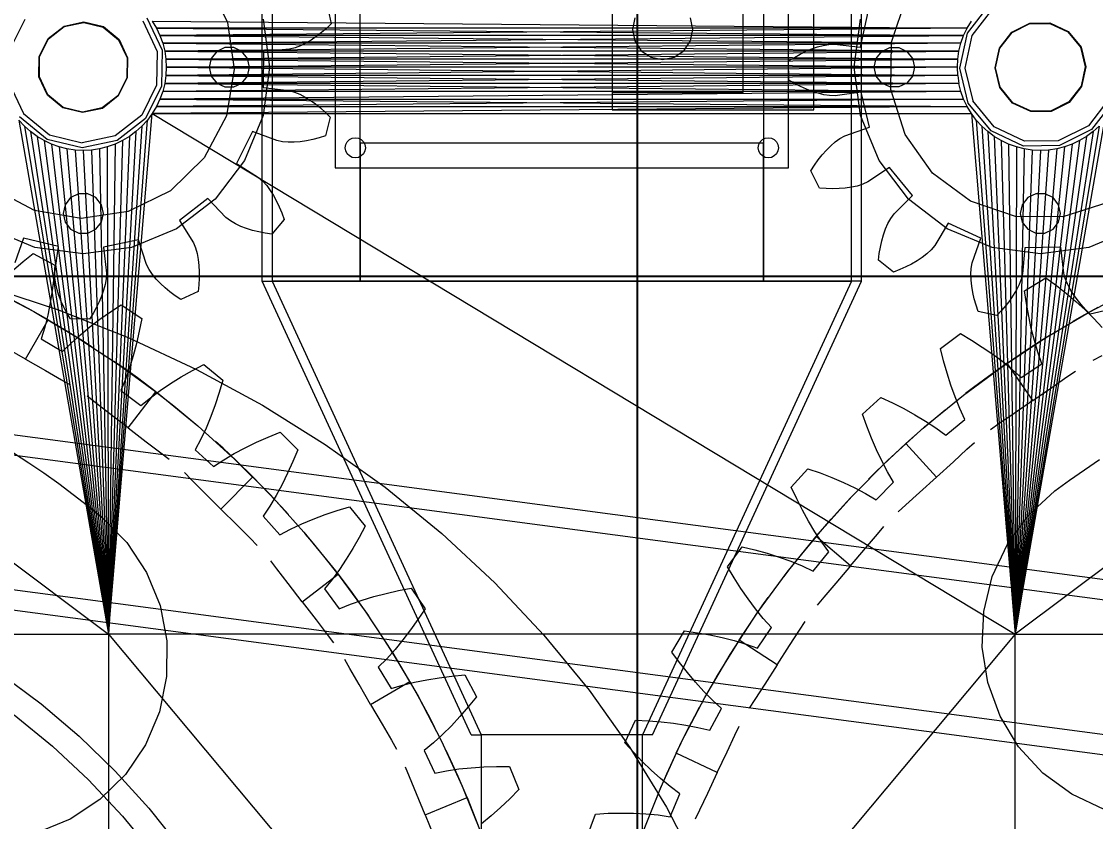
# Model space of a CAD drawing. Header units: millimetres. Extents: x -1970 to 59977, y -65068 to 6837.
# Drawn here: x 25513.7 to 25940, y 1865.6 to 2183.1 of the extents above; entities that cross this region are included whole.
import ezdxf

# ---------------------------------------------------------------- set-up
doc = ezdxf.new("R2010")
doc.units = ezdxf.units.MM
doc.layers.add('COTAS_P', color=1, linetype='Continuous', lineweight=0)
doc.layers.add('lateral_briquetadora', color=7, linetype='Continuous', lineweight=0)
doc.dimstyles.new('R19_100', dxfattribs={"dimtxt": 250, "dimasz": 150, "dimexe": 150, "dimexo": 80, "dimgap": 100, "dimtad": 1, "dimtih": 1, "dimtoh": 1, "dimdsep": 46, "dimcen": 0.09, "dimadec": 0, "dimazin": 0, "dimtfac": 1, "dimtdec": 4, "dimtofl": 0, "dimtmove": 0, "dimatfit": 3, "dimfxl": 1, "dimtolj": 1, "dimtzin": 0, "dimarcsym": 0})

# ---------------------------------------------------------------- blocks, each defined once
blk = doc.blocks.new('*D5')
at = {"layer": 'COTAS_P', "color": 0, "lineweight": -2, "transparency": 16777216}
for p, q in [((25438.19, 3195.06), (25908.19, 3195.06)), ((25758.19, 150), (25758.19, 3045.06)), ((25438.19, 0), (25908.19, 0))]:
    blk.add_line(p, q, dxfattribs=at)
at = {"layer": 'COTAS_P', "color": 0, "transparency": 16777216}
for points in [[(25733.19, 3045.06), (25783.19, 3045.06), (25758.19, 3195.06)], [(25733.19, 150), (25783.19, 150), (25758.19, 0)]]:
    blk.add_solid(points, dxfattribs=at)
at = {"layer": 'Defpoints', "color": 0, "transparency": 16777216}
for p in [(25358.19, 3195.06), (25758.19, 3195.06), (25358.19, 0)]:
    blk.add_point(p, dxfattribs=at)
blk = doc.blocks.new('*D6')
at = {"layer": 'COTAS_P', "color": 0, "lineweight": -2, "transparency": 16777216}
for p, q in [((25128.19, 1262), (25128.19, 2232)), ((27628.19, 1262), (27628.19, 2232)), ((25278.19, 2082), (27478.19, 2082))]:
    blk.add_line(p, q, dxfattribs=at)
at = {"layer": 'COTAS_P', "color": 0, "transparency": 16777216}
for points in [[(25278.19, 2107), (25278.19, 2057), (25128.19, 2082)], [(27478.19, 2107), (27478.19, 2057), (27628.19, 2082)]]:
    blk.add_solid(points, dxfattribs=at)
at = {"layer": 'Defpoints', "color": 0, "transparency": 16777216}
for p in [(27628.19, 2082), (25128.19, 1182), (27628.19, 1182)]:
    blk.add_point(p, dxfattribs=at)

msp = doc.modelspace()

# ---------------------------------------------------------------- linework, layer by layer
at = {"layer": 'lateral_briquetadora'}
for p, q in [((25609.187, 2080), (25609.187, 2235)), ((25613.187, 2235), (25613.187, 2080)), ((25648.187, 2080), (25648.187, 2235)), ((25808.187, 2235), (25808.187, 2080)), ((25843.187, 2080), (25843.187, 2235)), ((25847.187, 2080), (25847.187, 2235)), ((25638.187, 2220), (25638.187, 2125)), ((25818.187, 2125), (25818.187, 2220)), ((25748.187, 2212), (25748.187, 2148)), ((25828.187, 2148), (25828.187, 2212)), ((25748.187, 2205), (25748.187, 2155)), ((25800.187, 2155), (25800.187, 2205)), ((25587.175, 2199.593), (25595.483, 2182.759)), ((25859.018, 2174.906), (25864.991, 2192.703)), ((25635.086, 2189.659), (25636.685, 2182.213)), ((25889.18, 2178.464), (25897.916, 2189.711)), ((25899.183, 2188.164), (25890.993, 2177.619)), ((25514.973, 2183.954), (25509.027, 2172)), ((25530.585, 2181.266), (25538.417, 2182.949)), ((25538.417, 2182.949), (25546.204, 2181.066)), ((25561.879, 2183.353), (25567.518, 2171.251)), ((25563.459, 2184.58), (25569.473, 2171.671)), ((25565.625, 2183.284), (25889.083, 2180.506)), ((25565.625, 2183.284), (25567.29, 2180.506)), ((25609.665, 2184.103), (25612.187, 2164.95)), ((25757.1, 2184.592), (25756.187, 2180)), ((25780.187, 2180), (25779.273, 2184.592)), ((25844.187, 2164.95), (25846.708, 2184.103)), ((25846.762, 2172.984), (25849.763, 2186.956)), ((25889.083, 2180.506), (25890.748, 2183.284)), ((25228.187, 2180), (25548.187, 1940)), ((25524.259, 2176.352), (25530.585, 2181.266)), ((25524.413, 2176.226), (25530.67, 2181.085)), ((25530.67, 2181.085), (25538.415, 2182.749)), ((25538.415, 2182.749), (25546.115, 2180.887)), ((25546.115, 2180.887), (25552.244, 2175.869)), ((25546.204, 2181.066), (25552.402, 2175.992)), ((25567.29, 2180.506), (25887.699, 2177.579)), ((25889.083, 2180.506), (25567.29, 2180.506)), ((25567.29, 2180.506), (25568.675, 2177.579)), ((25889.083, 2180.506), (25568.675, 2177.579)), ((25595.483, 2182.759), (25598.182, 2164.181)), ((25632.749, 2178.689), (25630.721, 2177.141)), ((25634.739, 2180.382), (25632.749, 2178.689)), ((25636.685, 2182.213), (25634.739, 2180.382)), ((25756.187, 2180), (25757.1, 2175.408)), ((25779.273, 2175.408), (25780.187, 2180)), ((25887.699, 2177.579), (25889.083, 2180.506)), ((25901.87, 2172.552), (25906.784, 2178.878)), ((25902.052, 2172.467), (25906.911, 2178.724)), ((25906.784, 2178.878), (25913.957, 2182.446)), ((25906.911, 2178.724), (25914.004, 2182.252)), ((26228.187, 2180), (25908.187, 1940)), ((25913.957, 2182.446), (25921.967, 2182.549)), ((25914.004, 2182.252), (25921.925, 2182.353)), ((25921.925, 2182.353), (25929.105, 2179.008)), ((25921.967, 2182.549), (25929.228, 2179.166)), ((25929.105, 2179.008), (25934.124, 2172.878)), ((25929.228, 2179.166), (25934.303, 2172.967)), ((25520.691, 2169.18), (25524.259, 2176.352)), ((25520.885, 2169.133), (25524.413, 2176.226)), ((25552.244, 2175.869), (25555.59, 2168.688)), ((25552.402, 2175.992), (25555.785, 2168.73)), ((25568.675, 2177.579), (25886.608, 2174.53)), ((25887.699, 2177.579), (25568.675, 2177.579)), ((25568.675, 2177.579), (25569.766, 2174.53)), ((25569.766, 2174.53), (25887.699, 2177.579)), ((25569.766, 2174.53), (25570.552, 2171.388)), ((25886.608, 2174.53), (25569.766, 2174.53)), ((25569.766, 2174.53), (25885.821, 2171.388)), ((25886.608, 2174.53), (25570.552, 2171.388)), ((25626.56, 2174.512), (25624.435, 2173.459)), ((25628.656, 2175.745), (25626.56, 2174.512)), ((25630.721, 2177.141), (25628.656, 2175.745)), ((25757.1, 2175.408), (25759.701, 2171.515)), ((25776.672, 2171.515), (25779.273, 2175.408)), ((25858.838, 2156.135), (25859.018, 2174.906)), ((25885.821, 2171.388), (25886.608, 2174.53)), ((25886.189, 2164.54), (25889.18, 2178.464)), ((25886.608, 2174.53), (25887.699, 2177.579)), ((25890.993, 2177.619), (25888.189, 2164.566)), ((25567.518, 2171.251), (25567.346, 2157.9)), ((25569.473, 2171.671), (25569.29, 2157.43)), ((25570.552, 2171.388), (25885.345, 2168.185)), ((25885.821, 2171.388), (25570.552, 2171.388)), ((25570.552, 2171.388), (25571.028, 2168.185)), ((25571.028, 2168.185), (25885.821, 2171.388)), ((25591.199, 2171.205), (25588.979, 2168.421)), ((25594.406, 2172.75), (25591.199, 2171.205)), ((25597.967, 2172.75), (25594.406, 2172.75)), ((25601.174, 2171.205), (25597.967, 2172.75)), ((25603.394, 2168.421), (25601.174, 2171.205)), ((25609.791, 2171.179), (25609.608, 2156.889)), ((25620.1, 2172.076), (25609.791, 2171.179)), ((25622.283, 2172.616), (25620.1, 2172.076)), ((25624.435, 2173.459), (25622.283, 2172.616)), ((25759.701, 2171.515), (25763.594, 2168.913)), ((25772.779, 2168.913), (25776.672, 2171.515)), ((25820.488, 2168.888), (25822.773, 2170.155)), ((25822.773, 2170.155), (25825.067, 2171.272)), ((25825.067, 2171.272), (25827.367, 2172.233)), ((25827.367, 2172.233), (25829.665, 2173.027)), ((25829.665, 2173.027), (25831.956, 2173.64)), ((25831.956, 2173.64), (25834.232, 2174.041)), ((25834.232, 2174.041), (25836.479, 2174.14)), ((25836.479, 2174.14), (25846.762, 2172.984)), ((25852.979, 2168.421), (25855.199, 2171.205)), ((25855.199, 2171.205), (25858.406, 2172.75)), ((25858.406, 2172.75), (25861.967, 2172.75)), ((25861.967, 2172.75), (25865.174, 2171.205)), ((25865.174, 2171.205), (25867.394, 2168.421)), ((25885.345, 2168.185), (25885.821, 2171.388)), ((25900.188, 2164.72), (25901.87, 2172.552)), ((25900.388, 2164.722), (25902.052, 2172.467)), ((25934.124, 2172.878), (25935.985, 2165.178)), ((25934.303, 2172.967), (25936.185, 2165.181)), ((25520.588, 2161.17), (25520.691, 2169.18)), ((25520.784, 2161.212), (25520.885, 2169.133)), ((25555.59, 2168.688), (25555.488, 2160.767)), ((25555.785, 2168.73), (25555.683, 2160.72)), ((25571.028, 2168.185), (25885.187, 2164.95)), ((25885.345, 2168.185), (25571.028, 2168.185)), ((25571.028, 2168.185), (25571.187, 2164.95)), ((25571.187, 2164.95), (25885.345, 2168.185)), ((25588.979, 2168.421), (25588.187, 2164.95)), ((25604.187, 2164.95), (25603.394, 2168.421)), ((25763.594, 2168.913), (25768.187, 2168)), ((25768.187, 2168), (25772.779, 2168.913)), ((25818.219, 2167.477), (25820.488, 2168.888)), ((25818.316, 2159.862), (25818.219, 2167.477)), ((25852.187, 2164.95), (25852.979, 2168.421)), ((25867.394, 2168.421), (25868.187, 2164.95)), ((25885.187, 2164.95), (25885.345, 2168.185)), ((25571.028, 2161.716), (25570.552, 2158.512)), ((25885.345, 2161.716), (25570.552, 2158.512)), ((25571.187, 2164.95), (25571.028, 2161.716)), ((25885.187, 2164.95), (25571.028, 2161.716)), ((25885.345, 2161.716), (25571.028, 2161.716)), ((25571.028, 2161.716), (25885.821, 2158.512)), ((25571.187, 2164.95), (25885.345, 2161.716)), ((25885.187, 2164.95), (25571.187, 2164.95)), ((25588.187, 2164.95), (25588.979, 2161.479)), ((25598.182, 2164.181), (25595.008, 2145.68)), ((25603.394, 2161.479), (25604.187, 2164.95)), ((25612.187, 2164.95), (25609.665, 2145.798)), ((25846.708, 2145.798), (25844.187, 2164.95)), ((25852.979, 2161.479), (25852.187, 2164.95)), ((25868.187, 2164.95), (25867.394, 2161.479)), ((25885.345, 2161.716), (25885.187, 2164.95)), ((25885.345, 2161.716), (25885.821, 2158.512)), ((25889.536, 2150.698), (25886.189, 2164.54)), ((25888.189, 2164.566), (25891.327, 2151.589)), ((25902.071, 2156.933), (25900.188, 2164.72)), ((25902.25, 2157.022), (25900.388, 2164.722)), ((25935.985, 2165.178), (25934.321, 2157.433)), ((25936.185, 2165.181), (25934.503, 2157.349)), ((25508.856, 2158.65), (25514.494, 2146.548)), ((25523.971, 2153.909), (25520.588, 2161.17)), ((25524.129, 2154.031), (25520.784, 2161.212)), ((25555.488, 2160.767), (25551.96, 2153.675)), ((25555.683, 2160.72), (25552.115, 2153.548)), ((25567.346, 2157.9), (25561.4, 2145.947)), ((25569.29, 2157.43), (25562.947, 2144.68)), ((25570.552, 2158.512), (25569.766, 2155.371)), ((25885.821, 2158.512), (25569.766, 2155.371)), ((25570.552, 2158.512), (25886.608, 2155.371)), ((25885.821, 2158.512), (25570.552, 2158.512)), ((25588.979, 2161.479), (25591.199, 2158.696)), ((25591.199, 2158.696), (25594.406, 2157.151)), ((25597.967, 2157.151), (25601.174, 2158.696)), ((25601.174, 2158.696), (25603.394, 2161.479)), ((25820.621, 2158.51), (25818.316, 2159.862)), ((25822.937, 2157.303), (25820.621, 2158.51)), ((25855.199, 2158.696), (25852.979, 2161.479)), ((25858.406, 2157.151), (25855.199, 2158.696)), ((25865.174, 2158.696), (25861.967, 2157.151)), ((25867.394, 2161.479), (25865.174, 2158.696)), ((25886.608, 2155.371), (25885.821, 2158.512)), ((25934.321, 2157.433), (25929.462, 2151.177)), ((25934.503, 2157.349), (25929.589, 2151.022)), ((25530.17, 2148.834), (25523.971, 2153.909)), ((25530.259, 2149.013), (25524.129, 2154.031)), ((25551.96, 2153.675), (25545.704, 2148.815)), ((25552.115, 2153.548), (25545.788, 2148.634)), ((25569.766, 2155.371), (25568.675, 2152.322)), ((25886.608, 2155.371), (25568.675, 2152.322)), ((25886.608, 2155.371), (25569.766, 2155.371)), ((25594.406, 2157.151), (25597.967, 2157.151)), ((25609.608, 2156.889), (25619.891, 2155.728)), ((25619.891, 2155.728), (25622.059, 2155.132)), ((25622.059, 2155.132), (25624.189, 2154.234)), ((25624.189, 2154.234), (25626.286, 2153.127)), ((25626.286, 2153.127), (25628.35, 2151.841)), ((25748.187, 2155), (25800.187, 2155)), ((25825.26, 2156.245), (25822.937, 2157.303)), ((25827.583, 2155.343), (25825.26, 2156.245)), ((25829.901, 2154.608), (25827.583, 2155.343)), ((25832.207, 2154.054), (25829.901, 2154.608)), ((25834.493, 2153.711), (25832.207, 2154.054)), ((25836.741, 2153.669), (25834.493, 2153.711)), ((25846.991, 2155.089), (25836.741, 2153.669)), ((25850.35, 2141.198), (25846.991, 2155.089)), ((25861.967, 2157.151), (25858.406, 2157.151)), ((25864.466, 2138.227), (25858.838, 2156.135)), ((25887.699, 2152.322), (25886.608, 2155.371)), ((25907.145, 2150.735), (25902.071, 2156.933)), ((25907.268, 2150.893), (25902.25, 2157.022)), ((25537.956, 2146.952), (25530.17, 2148.834)), ((25537.959, 2147.152), (25530.259, 2149.013)), ((25545.704, 2148.815), (25537.959, 2147.152)), ((25567.29, 2149.394), (25565.625, 2146.616)), ((25889.083, 2149.394), (25565.625, 2146.616)), ((25568.675, 2152.322), (25567.29, 2149.394)), ((25887.699, 2152.322), (25567.29, 2149.394)), ((25567.29, 2149.394), (25889.083, 2149.394)), ((25568.675, 2152.322), (25887.699, 2152.322)), ((25568.675, 2152.322), (25889.083, 2149.394)), ((25628.35, 2151.841), (25630.378, 2150.392)), ((25630.378, 2150.392), (25632.366, 2148.793)), ((25889.083, 2149.394), (25887.699, 2152.322)), ((25890.748, 2146.616), (25889.083, 2149.394)), ((25898.557, 2139.678), (25889.536, 2150.698)), ((25899.784, 2141.258), (25891.327, 2151.589)), ((25914.406, 2147.352), (25907.145, 2150.735)), ((25914.448, 2147.547), (25907.268, 2150.893)), ((25929.462, 2151.177), (25922.369, 2147.649)), ((25929.589, 2151.022), (25922.416, 2147.454)), ((25945.38, 2152.281), (25937.19, 2141.737)), ((25947.193, 2151.437), (25938.457, 2140.189)), ((25523.934, 2136.3), (25512.914, 2145.321)), ((25514.494, 2146.548), (25524.825, 2138.09)), ((25545.788, 2148.634), (25537.956, 2146.952)), ((25548.187, 1940), (25565.625, 2146.616)), ((25561.4, 2145.947), (25550.856, 2137.757)), ((25562.947, 2144.68), (25551.7, 2135.944)), ((25565.625, 2146.616), (25563.696, 2144.015)), ((25565.625, 2146.616), (25890.748, 2146.616)), ((25565.625, 2146.616), (25908.187, 1940)), ((25595.008, 2145.68), (25586.272, 2129.064)), ((25609.665, 2145.798), (25602.272, 2127.95)), ((25632.366, 2148.793), (25634.312, 2147.05)), ((25634.312, 2147.05), (25636.211, 2145.169)), ((25636.211, 2145.169), (25634.421, 2137.767)), ((25748.187, 2148), (25828.187, 2148)), ((25854.101, 2127.95), (25846.708, 2145.798)), ((25892.677, 2144.015), (25890.748, 2146.616)), ((25890.748, 2146.616), (25908.187, 1940)), ((25922.416, 2147.454), (25914.406, 2147.352)), ((25922.369, 2147.649), (25914.448, 2147.547)), ((25512.677, 2144.015), (25514.852, 2141.616)), ((25512.677, 2144.015), (25548.187, 1940)), ((25517.252, 2139.441), (25514.852, 2141.616)), ((25514.852, 2141.616), (25548.187, 1940)), ((25548.187, 1940), (25563.696, 2144.015)), ((25561.521, 2141.616), (25548.187, 1940)), ((25561.521, 2141.616), (25559.122, 2139.441)), ((25563.696, 2144.015), (25561.521, 2141.616)), ((25840.583, 2137.779), (25850.35, 2141.198)), ((25892.677, 2144.015), (25894.852, 2141.616)), ((25892.677, 2144.015), (25908.187, 1940)), ((25897.252, 2139.441), (25894.852, 2141.616)), ((25894.852, 2141.616), (25908.187, 1940)), ((25911.886, 2135.619), (25899.784, 2141.258)), ((25908.187, 1940), (25943.696, 2144.015)), ((25941.521, 2141.616), (25908.187, 1940)), ((25937.19, 2141.737), (25925.236, 2135.79)), ((25941.521, 2141.616), (25939.122, 2139.441)), ((25519.853, 2137.512), (25517.252, 2139.441)), ((25517.252, 2139.441), (25548.187, 1940)), ((25522.63, 2135.847), (25519.853, 2137.512)), ((25519.853, 2137.512), (25548.187, 1940)), ((25537.777, 2132.953), (25523.934, 2136.3)), ((25524.825, 2138.09), (25537.802, 2134.953)), ((25550.856, 2137.757), (25537.802, 2134.953)), ((25559.122, 2139.441), (25548.187, 1940)), ((25556.52, 2137.512), (25548.187, 1940)), ((25556.52, 2137.512), (25553.743, 2135.847)), ((25559.122, 2139.441), (25556.52, 2137.512)), ((25605.403, 2139.494), (25599.037, 2126.699)), ((25615.08, 2135.829), (25605.403, 2139.494)), ((25629.346, 2136.299), (25626.846, 2135.785)), ((25631.873, 2136.961), (25629.346, 2136.299)), ((25634.421, 2137.767), (25631.873, 2136.961)), ((25642.951, 2135.351), (25643.835, 2136.236)), ((25643.835, 2136.236), (25644.951, 2136.804)), ((25644.951, 2136.804), (25646.187, 2137)), ((25646.187, 2137), (25647.423, 2136.804)), ((25647.423, 2136.804), (25648.538, 2136.236)), ((25648.538, 2136.236), (25649.423, 2135.351)), ((25806.951, 2135.351), (25807.835, 2136.236)), ((25807.835, 2136.236), (25808.951, 2136.804)), ((25808.951, 2136.804), (25810.187, 2137)), ((25810.187, 2137), (25811.423, 2136.804)), ((25811.423, 2136.804), (25812.538, 2136.236)), ((25812.538, 2136.236), (25813.423, 2135.351)), ((25836.725, 2135.366), (25838.602, 2136.715)), ((25838.602, 2136.715), (25840.583, 2137.779)), ((25875.354, 2122.934), (25864.466, 2138.227)), ((25899.853, 2137.512), (25897.252, 2139.441)), ((25897.252, 2139.441), (25908.187, 1940)), ((25911.466, 2133.664), (25898.557, 2139.678)), ((25902.63, 2135.847), (25899.853, 2137.512)), ((25899.853, 2137.512), (25908.187, 1940)), ((25939.122, 2139.441), (25908.187, 1940)), ((25936.52, 2137.512), (25908.187, 1940)), ((25938.457, 2140.189), (25925.706, 2133.846)), ((25936.52, 2137.512), (25933.743, 2135.847)), ((25939.122, 2139.441), (25936.52, 2137.512)), ((25525.558, 2134.462), (25522.63, 2135.847)), ((25522.63, 2135.847), (25548.187, 1940)), ((25528.607, 2133.371), (25525.558, 2134.462)), ((25525.558, 2134.462), (25548.187, 1940)), ((25531.749, 2132.584), (25528.607, 2133.371)), ((25528.607, 2133.371), (25548.187, 1940)), ((25534.952, 2132.109), (25531.749, 2132.584)), ((25531.749, 2132.584), (25548.187, 1940)), ((25538.187, 2131.95), (25534.952, 2132.109)), ((25534.952, 2132.109), (25548.187, 1940)), ((25551.7, 2135.944), (25537.777, 2132.953)), ((25541.421, 2132.109), (25538.187, 2131.95)), ((25538.187, 2131.95), (25548.187, 1940)), ((25544.625, 2132.584), (25541.421, 2132.109)), ((25541.421, 2132.109), (25548.187, 1940)), ((25547.766, 2133.371), (25544.625, 2132.584)), ((25544.625, 2132.584), (25548.187, 1940)), ((25550.815, 2134.462), (25547.766, 2133.371)), ((25547.766, 2133.371), (25548.187, 1940)), ((25553.743, 2135.847), (25548.187, 1940)), ((25550.815, 2134.462), (25548.187, 1940)), ((25553.743, 2135.847), (25550.815, 2134.462)), ((25617.281, 2135.369), (25615.08, 2135.829)), ((25619.586, 2135.195), (25617.281, 2135.369)), ((25621.957, 2135.221), (25619.586, 2135.195)), ((25624.381, 2135.423), (25621.957, 2135.221)), ((25626.846, 2135.785), (25624.381, 2135.423)), ((25642.187, 2133), (25642.382, 2134.236)), ((25642.382, 2131.764), (25642.187, 2133)), ((25642.382, 2134.236), (25642.951, 2135.351)), ((25642.951, 2130.649), (25642.382, 2131.764)), ((25648.187, 2135), (25808.187, 2135)), ((25648.187, 2135), (25648.187, 2080)), ((25649.423, 2135.351), (25649.991, 2134.236)), ((25649.991, 2131.764), (25649.423, 2130.649)), ((25649.991, 2134.236), (25650.187, 2133)), ((25650.187, 2133), (25649.991, 2131.764)), ((25806.187, 2133), (25806.382, 2134.236)), ((25806.382, 2131.764), (25806.187, 2133)), ((25806.382, 2134.236), (25806.951, 2135.351)), ((25806.951, 2130.649), (25806.382, 2131.764)), ((25808.187, 2080), (25808.187, 2135)), ((25813.423, 2135.351), (25813.991, 2134.236)), ((25813.991, 2131.764), (25813.423, 2130.649)), ((25813.991, 2134.236), (25814.187, 2133)), ((25814.187, 2133), (25813.991, 2131.764)), ((25831.546, 2130.243), (25833.201, 2132.106)), ((25833.201, 2132.106), (25834.927, 2133.819)), ((25834.927, 2133.819), (25836.725, 2135.366)), ((25905.558, 2134.462), (25902.63, 2135.847)), ((25902.63, 2135.847), (25908.187, 1940)), ((25908.607, 2133.371), (25905.558, 2134.462)), ((25905.558, 2134.462), (25908.187, 1940)), ((25933.743, 2135.847), (25908.187, 1940)), ((25930.815, 2134.462), (25908.187, 1940)), ((25927.766, 2133.371), (25908.187, 1940)), ((25908.607, 2133.371), (25908.187, 1940)), ((25924.625, 2132.584), (25908.187, 1940)), ((25911.749, 2132.584), (25908.187, 1940)), ((25921.421, 2132.109), (25908.187, 1940)), ((25914.952, 2132.109), (25908.187, 1940)), ((25918.187, 2131.95), (25908.187, 1940)), ((25911.749, 2132.584), (25908.607, 2133.371)), ((25925.706, 2133.846), (25911.466, 2133.664)), ((25914.952, 2132.109), (25911.749, 2132.584)), ((25925.236, 2135.79), (25911.886, 2135.619)), ((25918.187, 2131.95), (25914.952, 2132.109)), ((25921.421, 2132.109), (25918.187, 2131.95)), ((25924.625, 2132.584), (25921.421, 2132.109)), ((25927.766, 2133.371), (25924.625, 2132.584)), ((25930.815, 2134.462), (25927.766, 2133.371)), ((25933.743, 2135.847), (25930.815, 2134.462)), ((25586.272, 2129.064), (25572.829, 2115.961)), ((25602.272, 2127.95), (25590.512, 2112.624)), ((25643.835, 2129.764), (25642.951, 2130.649)), ((25644.951, 2129.196), (25643.835, 2129.764)), ((25646.187, 2129), (25644.951, 2129.196)), ((25647.423, 2129.196), (25646.187, 2129)), ((25648.538, 2129.764), (25647.423, 2129.196)), ((25649.423, 2130.649), (25648.538, 2129.764)), ((25807.835, 2129.764), (25806.951, 2130.649)), ((25808.951, 2129.196), (25807.835, 2129.764)), ((25810.187, 2129), (25808.951, 2129.196)), ((25811.423, 2129.196), (25810.187, 2129)), ((25812.538, 2129.764), (25811.423, 2129.196)), ((25813.423, 2130.649), (25812.538, 2129.764)), ((25828.455, 2126.108), (25829.963, 2128.241)), ((25829.963, 2128.241), (25831.546, 2130.243)), ((25865.861, 2112.624), (25854.101, 2127.95)), ((25599.037, 2126.699), (25607.798, 2121.191)), ((25638.187, 2125), (25818.187, 2125)), ((25827.022, 2123.853), (25828.455, 2126.108)), ((25830.414, 2117.034), (25827.022, 2123.853)), ((25858.32, 2125.175), (25849.701, 2119.449)), ((25867.373, 2114.117), (25858.32, 2125.175)), ((25607.798, 2121.191), (25609.493, 2119.713)), ((25609.493, 2119.713), (25611.022, 2117.98)), ((25849.701, 2119.449), (25847.658, 2118.51)), ((25890.434, 2111.755), (25875.354, 2122.934)), ((25518.916, 2108.129), (25502.3, 2116.865)), ((25536.406, 2114.75), (25533.199, 2113.205)), ((25539.967, 2114.75), (25536.406, 2114.75)), ((25543.174, 2113.205), (25539.967, 2114.75)), ((25572.829, 2115.961), (25555.995, 2107.654)), ((25611.022, 2117.98), (25612.432, 2116.073)), ((25612.432, 2116.073), (25613.733, 2114.019)), ((25833.077, 2116.816), (25830.414, 2117.034)), ((25835.688, 2116.733), (25833.077, 2116.816)), ((25838.24, 2116.787), (25835.688, 2116.733)), ((25840.724, 2116.983), (25838.24, 2116.787)), ((25843.131, 2117.326), (25840.724, 2116.983)), ((25845.449, 2117.828), (25843.131, 2117.326)), ((25847.658, 2118.51), (25845.449, 2117.828)), ((25916.406, 2114.75), (25913.199, 2113.205)), ((25919.967, 2114.75), (25916.406, 2114.75)), ((25923.174, 2113.205), (25919.967, 2114.75)), ((25533.199, 2113.205), (25530.979, 2110.421)), ((25545.394, 2110.421), (25543.174, 2113.205)), ((25590.512, 2112.624), (25575.187, 2100.864)), ((25587.701, 2112.851), (25576.415, 2104.085)), ((25594.83, 2105.35), (25587.701, 2112.851)), ((25613.733, 2114.019), (25614.932, 2111.834)), ((25614.932, 2111.834), (25616.029, 2109.53)), ((25860.057, 2106.798), (25867.373, 2114.117)), ((25881.187, 2100.864), (25865.861, 2112.624)), ((25908.23, 2105.782), (25890.434, 2111.755)), ((25913.199, 2113.205), (25910.979, 2110.421)), ((25925.394, 2110.421), (25923.174, 2113.205)), ((25944.91, 2111.23), (25927.002, 2105.601)), ((25537.418, 2104.955), (25518.916, 2108.129)), ((25530.979, 2110.421), (25530.187, 2106.95)), ((25530.187, 2106.95), (25530.979, 2103.479)), ((25555.995, 2107.654), (25537.418, 2104.955)), ((25546.187, 2106.95), (25545.394, 2110.421)), ((25545.394, 2103.479), (25546.187, 2106.95)), ((25616.029, 2109.53), (25617.026, 2107.115)), ((25617.026, 2107.115), (25617.92, 2104.597)), ((25858.734, 2104.98), (25860.057, 2106.798)), ((25910.979, 2110.421), (25910.187, 2106.95)), ((25910.187, 2106.95), (25910.979, 2103.479)), ((25926.187, 2106.95), (25925.394, 2110.421)), ((25925.394, 2103.479), (25926.187, 2106.95)), ((25530.979, 2103.479), (25533.199, 2100.696)), ((25543.174, 2100.696), (25545.394, 2103.479)), ((25576.415, 2104.085), (25581.918, 2095.321)), ((25596.613, 2103.981), (25594.83, 2105.35)), ((25598.614, 2102.824), (25596.613, 2103.981)), ((25600.763, 2101.819), (25598.614, 2102.824)), ((25617.92, 2104.597), (25613.096, 2098.704)), ((25856.679, 2100.777), (25857.629, 2102.951)), ((25857.629, 2102.951), (25858.734, 2104.98)), ((25881.507, 2103.139), (25876.226, 2094.24)), ((25894.461, 2097.104), (25881.507, 2103.139)), ((25927.002, 2105.601), (25908.23, 2105.782)), ((25910.979, 2103.479), (25913.199, 2100.696)), ((25923.174, 2100.696), (25925.394, 2103.479)), ((25519.034, 2093.472), (25501.187, 2100.864)), ((25533.199, 2100.696), (25536.406, 2099.151)), ((25536.406, 2099.151), (25539.967, 2099.151)), ((25539.967, 2099.151), (25543.174, 2100.696)), ((25575.187, 2100.864), (25557.339, 2093.472)), ((25603.033, 2100.949), (25600.763, 2101.819)), ((25605.412, 2100.205), (25603.033, 2100.949)), ((25607.887, 2099.584), (25605.412, 2100.205)), ((25610.451, 2099.084), (25607.887, 2099.584)), ((25613.096, 2098.704), (25610.451, 2099.084)), ((25855.185, 2096.088), (25855.868, 2098.485)), ((25855.868, 2098.485), (25856.679, 2100.777)), ((25899.034, 2093.472), (25881.187, 2100.864)), ((25913.199, 2100.696), (25916.406, 2099.151)), ((25916.406, 2099.151), (25919.967, 2099.151)), ((25919.967, 2099.151), (25923.174, 2100.696)), ((25955.187, 2100.864), (25937.339, 2093.472)), ((25514.435, 2097.113), (25511.015, 2087.347)), ((25528.325, 2093.755), (25514.435, 2097.113)), ((25538.187, 2090.95), (25519.034, 2093.472)), ((25526.906, 2083.505), (25528.325, 2093.755)), ((25557.339, 2093.472), (25538.187, 2090.95)), ((25560.193, 2096.527), (25546.22, 2093.526)), ((25546.22, 2093.526), (25547.377, 2083.242)), ((25563.361, 2086.676), (25560.193, 2096.527)), ((25581.918, 2095.321), (25582.804, 2093.254)), ((25854.194, 2091.022), (25854.628, 2093.598)), ((25854.628, 2093.598), (25855.185, 2096.088)), ((25876.226, 2094.24), (25874.792, 2092.508)), ((25891.045, 2087.336), (25894.461, 2097.104)), ((25918.187, 2090.95), (25899.034, 2093.472)), ((25926.248, 2093.529), (25911.958, 2093.346)), ((25937.339, 2093.472), (25918.187, 2090.95)), ((25927.409, 2083.246), (25926.248, 2093.529)), ((25514.307, 2087.864), (25518.275, 2091.091)), ((25518.275, 2091.091), (25526.972, 2086.442)), ((25582.804, 2093.254), (25583.43, 2091.03)), ((25583.43, 2091.03), (25583.872, 2088.7)), ((25853.882, 2088.368), (25854.194, 2091.022)), ((25871.228, 2089.477), (25869.207, 2088.124)), ((25873.098, 2090.935), (25871.228, 2089.477)), ((25874.792, 2092.508), (25873.098, 2090.935)), ((25911.958, 2093.346), (25911.061, 2083.037)), ((25510.489, 2084.549), (25514.307, 2087.864)), ((25526.972, 2086.442), (25526.494, 2081.35)), ((25564.374, 2084.668), (25563.361, 2086.676)), ((25583.872, 2088.7), (25584.153, 2086.284)), ((25584.153, 2086.284), (25584.285, 2083.795)), ((25859.896, 2083.696), (25853.882, 2088.368)), ((25864.779, 2085.713), (25862.391, 2084.655)), ((25867.054, 2086.869), (25864.779, 2085.713)), ((25869.207, 2088.124), (25867.054, 2086.869)), ((25890.527, 2082.815), (25890.642, 2085.124)), ((25890.642, 2085.124), (25891.045, 2087.336)), ((25526.494, 2081.35), (25525.859, 2076.334)), ((25526.947, 2081.256), (25526.906, 2083.505)), ((25527.29, 2078.971), (25526.947, 2081.256)), ((25547.278, 2080.996), (25546.876, 2078.72)), ((25547.377, 2083.242), (25547.278, 2080.996)), ((25565.674, 2082.758), (25564.374, 2084.668)), ((25567.174, 2080.92), (25565.674, 2082.758)), ((25568.842, 2079.151), (25567.174, 2080.92)), ((25584.274, 2081.243), (25584.124, 2078.636)), ((25584.285, 2083.795), (25584.274, 2081.243)), ((25862.391, 2084.655), (25859.896, 2083.696)), ((25890.614, 2080.445), (25890.527, 2082.815)), ((25910.521, 2080.854), (25909.678, 2078.702)), ((25911.061, 2083.037), (25910.521, 2080.854)), ((25911.905, 2076.253), (25920.364, 2081.323)), ((25920.364, 2081.323), (25924.485, 2078.294)), ((25928.005, 2081.078), (25927.409, 2083.246)), ((25928.903, 2078.948), (25928.005, 2081.078)), ((25499.263, 2078.241), (25528.048, 2068.791)), ((25500.931, 2077.164), (25518.546, 2067.962)), ((25525.859, 2076.334), (25525.061, 2071.4)), ((25527.844, 2076.665), (25527.29, 2078.971)), ((25528.579, 2074.347), (25527.844, 2076.665)), ((25546.264, 2076.429), (25545.469, 2074.13)), ((25546.876, 2078.72), (25546.264, 2076.429)), ((25570.663, 2077.449), (25568.842, 2079.151)), ((25572.623, 2075.815), (25570.663, 2077.449)), ((25584.124, 2078.636), (25583.838, 2075.979)), ((25609.187, 2080), (25613.187, 2080)), ((25692.187, 1900), (25609.187, 2080)), ((25613.187, 2080), (25648.187, 2080)), ((25843.187, 2080), (25613.187, 2080)), ((25613.187, 2080), (25696.187, 1900)), ((25648.187, 2080), (25808.187, 2080)), ((25843.187, 2080), (25760.187, 1900)), ((25764.187, 1900), (25847.187, 2080)), ((25808.187, 2080), (25843.187, 2080)), ((25847.187, 2080), (25843.187, 2080)), ((25890.877, 2078.028), (25890.614, 2080.445)), ((25891.303, 2075.572), (25890.877, 2078.028)), ((25908.625, 2076.577), (25907.392, 2074.48)), ((25909.678, 2078.702), (25908.625, 2076.577)), ((25924.485, 2078.294), (25928.462, 2075.171)), ((25930.01, 2076.851), (25928.903, 2078.948)), ((25931.296, 2074.787), (25930.01, 2076.851)), ((25937.284, 2067.661), (25954.885, 2076.89)), ((25516.367, 2069.163), (25509.921, 2072.61)), ((25529.481, 2072.023), (25528.579, 2074.347)), ((25545.469, 2074.13), (25544.508, 2071.831)), ((25574.716, 2074.252), (25572.623, 2075.815)), ((25576.935, 2072.763), (25574.716, 2074.252)), ((25583.838, 2075.979), (25576.935, 2072.763)), ((25891.881, 2073.087), (25891.303, 2075.572)), ((25892.607, 2070.578), (25891.881, 2073.087)), ((25905.996, 2072.416), (25904.448, 2070.387)), ((25907.392, 2074.48), (25905.996, 2072.416)), ((25912.633, 2071.19), (25911.905, 2076.253)), ((25928.462, 2075.171), (25932.283, 2071.95)), ((25932.745, 2072.759), (25931.296, 2074.787)), ((25934.344, 2070.77), (25932.745, 2072.759)), ((25524.312, 2064.698), (25516.367, 2069.163)), ((25518.546, 2067.962), (25535.673, 2057.881)), ((25525.061, 2071.4), (25524.089, 2066.557)), ((25528.048, 2068.791), (25556.062, 2057.718)), ((25530.539, 2069.701), (25529.481, 2072.023)), ((25531.746, 2067.385), (25530.539, 2069.701)), ((25543.391, 2069.536), (25542.125, 2067.252)), ((25544.508, 2071.831), (25543.391, 2069.536)), ((25544.853, 2064.949), (25548.978, 2067.874)), ((25548.978, 2067.874), (25553.243, 2070.696)), ((25553.243, 2070.696), (25561.443, 2065.217)), ((25893.478, 2068.051), (25892.607, 2070.578)), ((25900.924, 2066.452), (25893.478, 2068.051)), ((25902.755, 2068.398), (25900.924, 2066.452)), ((25904.448, 2070.387), (25902.755, 2068.398)), ((25913.513, 2066.211), (25912.633, 2071.19)), ((25932.283, 2071.95), (25935.937, 2068.627)), ((25936.087, 2068.825), (25934.344, 2070.77)), ((25940.909, 2069.655), (25934.519, 2066.105)), ((25935.937, 2068.627), (25939.407, 2065.194)), ((25937.968, 2066.926), (25936.087, 2068.825)), ((25945.37, 2068.716), (25937.968, 2066.926)), ((25515.312, 2049.11), (25524.312, 2064.698)), ((25524.089, 2066.557), (25522.928, 2061.816)), ((25524.312, 2064.698), (25532.15, 2060.051)), ((25533.099, 2065.08), (25531.746, 2067.385)), ((25540.714, 2064.982), (25533.099, 2065.08)), ((25542.125, 2067.252), (25540.714, 2064.982)), ((25540.878, 2061.92), (25544.853, 2064.949)), ((25561.443, 2065.217), (25560.467, 2060.196)), ((25914.552, 2061.322), (25913.513, 2066.211)), ((25920.174, 2057.552), (25937.284, 2067.661)), ((25934.519, 2066.105), (25930.999, 2064.083)), ((25939.407, 2065.194), (25942.665, 2061.639)), ((25522.928, 2061.816), (25521.555, 2057.194)), ((25532.15, 2060.051), (25538.358, 2056.192)), ((25537.065, 2058.779), (25540.878, 2061.92)), ((25560.467, 2060.196), (25559.344, 2055.266)), ((25915.761, 2056.533), (25914.552, 2061.322)), ((25521.555, 2057.194), (25530.003, 2052.131)), ((25530.003, 2052.131), (25533.432, 2055.521)), ((25533.432, 2055.521), (25537.065, 2058.779)), ((25535.673, 2057.881), (25552.267, 2046.944)), ((25538.358, 2056.192), (25541.775, 2053.999)), ((25556.062, 2057.718), (25583.187, 2045.07)), ((25559.344, 2055.266), (25558.066, 2050.435)), ((25878.518, 2053.362), (25886.439, 2059.237)), ((25886.439, 2059.237), (25890.837, 2056.627)), ((25890.837, 2056.627), (25895.101, 2053.908)), ((25903.597, 2046.589), (25920.174, 2057.552)), ((25912.51, 2052.634), (25918.653, 2056.596)), ((25917.153, 2051.855), (25915.761, 2056.533)), ((25918.653, 2056.596), (25922.096, 2058.746)), ((25515.312, 2049.11), (25507.421, 2053.666)), ((25879.738, 2048.395), (25878.518, 2053.362)), ((25895.101, 2053.908), (25899.219, 2051.077)), ((25899.219, 2051.077), (25903.182, 2048.128)), ((25904.957, 2047.535), (25912.51, 2052.634)), ((25918.751, 2047.306), (25917.153, 2051.855)), ((25515.312, 2049.11), (25523.202, 2044.554)), ((25553.739, 2045.915), (25550.405, 2048.232)), ((25552.267, 2046.944), (25568.285, 2035.182)), ((25558.066, 2050.435), (25556.624, 2045.711)), ((25581.522, 2044.581), (25586.044, 2046.972)), ((25586.044, 2046.972), (25593.667, 2040.716)), ((25881.102, 2043.526), (25879.738, 2048.395)), ((25887.597, 2034.801), (25903.597, 2046.589)), ((25904.957, 2047.535), (25897.524, 2042.262)), ((25903.182, 2048.128), (25906.971, 2045.052)), ((25915.201, 2032.734), (25904.957, 2047.535)), ((25910.562, 2041.834), (25918.751, 2047.306)), ((25942.586, 2050.4), (25938.979, 2048.547)), ((25523.202, 2044.554), (25529.53, 2040.901)), ((25559.679, 2041.656), (25553.739, 2045.915)), ((25556.624, 2045.711), (25555.004, 2041.107)), ((25577.13, 2042.075), (25581.522, 2044.581)), ((25583.187, 2045.07), (25609.305, 2030.903)), ((25882.616, 2038.763), (25881.102, 2043.526)), ((25897.524, 2042.262), (25891.653, 2037.908)), ((25906.971, 2045.052), (25910.562, 2041.834)), ((25928.701, 2042.078), (25932.036, 2044.385)), ((25529.53, 2040.901), (25533.042, 2038.873)), ((25555.004, 2041.107), (25553.184, 2036.641)), ((25566.973, 2036.193), (25559.679, 2041.656)), ((25568.776, 2036.698), (25572.878, 2039.45)), ((25572.878, 2039.45), (25577.13, 2042.075)), ((25593.667, 2040.716), (25592.204, 2035.815)), ((25884.288, 2034.116), (25882.616, 2038.763)), ((25922.693, 2037.919), (25928.701, 2042.078)), ((27123.191, 1804.947), (25376.879, 2036.782)), ((25542.99, 2031.907), (25539.773, 2034.376)), ((25553.184, 2036.641), (25561.095, 2030.774)), ((25556.016, 2021.912), (25566.973, 2036.193)), ((25561.095, 2030.774), (25564.84, 2033.812)), ((25564.84, 2033.812), (25568.776, 2036.698)), ((25566.973, 2036.193), (25574.138, 2030.562)), ((25568.285, 2035.182), (25583.687, 2022.623)), ((25592.204, 2035.815), (25590.603, 2031.019)), ((25847.535, 2027.309), (25854.842, 2033.932)), ((25854.842, 2033.932), (25859.475, 2031.766)), ((25872.215, 2022.218), (25887.597, 2034.801)), ((25886.132, 2029.596), (25884.288, 2034.116)), ((25891.653, 2037.908), (25888.427, 2035.444)), ((25915.201, 2032.734), (25922.693, 2037.919)), ((25548.787, 2027.459), (25542.99, 2031.907)), ((25574.138, 2030.562), (25579.79, 2025.925)), ((25590.603, 2031.019), (25588.857, 2026.336)), ((25609.305, 2030.903), (25634.304, 2015.275)), ((25859.475, 2031.766), (25863.984, 2029.478)), ((25863.984, 2029.478), (25868.361, 2027.065)), ((25888.168, 2025.226), (25886.132, 2029.596)), ((25915.201, 2032.734), (25907.709, 2027.548)), ((27122.138, 1797.017), (25375.827, 2028.852)), ((25556.016, 2021.912), (25548.787, 2027.459)), ((25579.79, 2025.925), (25582.89, 2023.305)), ((25588.857, 2026.336), (25586.959, 2021.776)), ((25849.236, 2022.486), (25847.535, 2027.309)), ((25868.361, 2027.065), (25872.593, 2024.518)), ((25871.591, 2021.679), (25877.164, 2026.409)), ((25877.164, 2026.409), (25880.296, 2028.991)), ((25880.555, 2018.977), (25888.168, 2025.226)), ((25907.709, 2027.548), (25901.7, 2023.39)), ((25556.016, 2021.912), (25563.244, 2016.366)), ((25583.687, 2022.623), (25598.434, 2009.3)), ((25586.959, 2021.776), (25584.896, 2017.352)), ((25851.071, 2017.774), (25849.236, 2022.486)), ((25857.489, 2008.872), (25872.215, 2022.218)), ((25864.768, 2015.638), (25871.591, 2021.679)), ((25872.593, 2024.518), (25876.665, 2021.828)), ((25876.665, 2021.828), (25880.555, 2018.977)), ((25901.7, 2023.39), (25898.366, 2021.082)), ((25584.896, 2017.352), (25582.647, 2013.087)), ((25607.01, 2016.148), (25611.627, 2018.211)), ((25611.627, 2018.211), (25616.361, 2020.147)), ((25616.361, 2020.147), (25623.334, 2013.174)), ((25853.044, 2013.182), (25851.071, 2017.774)), ((25563.244, 2016.366), (25569.041, 2011.918)), ((25582.647, 2013.087), (25589.945, 2006.473)), ((25593.697, 2013.729), (25590.694, 2016.461)), ((25599.031, 2008.731), (25593.697, 2013.729)), ((25598.169, 2011.616), (25602.521, 2013.952)), ((25602.521, 2013.952), (25607.01, 2016.148)), ((25623.334, 2013.174), (25621.398, 2008.44)), ((25634.304, 2015.275), (25658.079, 1998.254)), ((25855.164, 2008.721), (25853.044, 2013.182)), ((25864.768, 2015.638), (25858.087, 2009.44)), ((25876.856, 2002.301), (25864.768, 2015.638)), ((25883.607, 2008.42), (25889.021, 2013.327)), ((25889.021, 2013.327), (25892.025, 2016.05)), ((25510.543, 2011.96), (25516.6, 2008.02)), ((25569.041, 2011.918), (25572.258, 2009.449)), ((25589.945, 2006.473), (25593.969, 2009.129)), ((25593.969, 2009.129), (25598.169, 2011.616)), ((25598.434, 2009.3), (25612.487, 1995.247)), ((25605.549, 2002.363), (25599.031, 2008.731)), ((25621.398, 2008.44), (25619.334, 2003.824)), ((25843.459, 1994.797), (25857.489, 2008.872)), ((25858.087, 2009.44), (25852.833, 2004.358)), ((25857.441, 2004.404), (25855.164, 2008.721)), ((25876.856, 2002.301), (25883.607, 2008.42)), ((25935.644, 2005.227), (25941.642, 2009.255)), ((25516.6, 2008.02), (25522.571, 2003.953)), ((25522.571, 2003.953), (25528.454, 1999.76)), ((25581.212, 2001.244), (25578.344, 2004.112)), ((25819.255, 1998.345), (25825.877, 2005.652)), ((25825.877, 2005.652), (25830.701, 2003.95)), ((25830.701, 2003.95), (25835.413, 2002.116)), ((25852.833, 2004.358), (25849.957, 2001.493)), ((25859.897, 2000.254), (25857.441, 2004.404)), ((25929.733, 2001.073), (25935.644, 2005.227)), ((25528.454, 1999.76), (25534.247, 1995.442)), ((25586.378, 1996.078), (25581.212, 2001.244)), ((25592.821, 1989.635), (25605.549, 2002.363)), ((25605.549, 2002.363), (25611.918, 1995.844)), ((25619.334, 2003.824), (25617.138, 1999.334)), ((25835.413, 2002.116), (25840.004, 2000.143)), ((25840.004, 2000.143), (25844.466, 1998.023)), ((25852.933, 1993.29), (25859.897, 2000.254)), ((25876.856, 2002.301), (25870.104, 1996.182)), ((25923.912, 1996.794), (25929.733, 2001.073)), ((25534.247, 1995.442), (25539.947, 1991.003)), ((25592.821, 1989.635), (25586.378, 1996.078)), ((25611.918, 1995.844), (25616.916, 1990.51)), ((25617.138, 1999.334), (25614.802, 1994.982)), ((25658.079, 1998.254), (25680.527, 1979.914)), ((25821.421, 1993.711), (25819.255, 1998.345)), ((25844.466, 1998.023), (25848.782, 1995.745)), ((25848.782, 1995.745), (25852.933, 1993.29)), ((25870.104, 1996.182), (25864.69, 1991.275)), ((25913.442, 1987.182), (25923.912, 1996.794)), ((25614.802, 1994.982), (25612.315, 1990.783)), ((25612.487, 1995.247), (25625.809, 1980.501)), ((25823.708, 1989.202), (25821.421, 1993.711)), ((25830.159, 1980.029), (25843.459, 1994.797)), ((25835.061, 1985.649), (25839.969, 1991.066)), ((25839.969, 1991.066), (25842.738, 1994.034)), ((25864.69, 1991.275), (25861.686, 1988.552)), ((25539.947, 1991.003), (25545.551, 1986.443)), ((25592.821, 1989.635), (25599.264, 1983.192)), ((25612.315, 1990.783), (25609.659, 1986.758)), ((25616.916, 1990.51), (25619.648, 1987.508)), ((25629.522, 1985.671), (25634.205, 1987.416)), ((25634.205, 1987.416), (25639.001, 1989.017)), ((25639.001, 1989.017), (25643.903, 1990.48)), ((25643.903, 1990.48), (25650.159, 1982.857)), ((25826.122, 1984.826), (25823.708, 1989.202)), ((25905.049, 1975.713), (25913.442, 1987.182)), ((25545.551, 1986.443), (25555.537, 1976.329)), ((25599.264, 1983.192), (25604.431, 1978.025)), ((25609.659, 1986.758), (25616.273, 1979.46)), ((25620.539, 1981.709), (25624.962, 1983.773)), ((25624.962, 1983.773), (25629.522, 1985.671)), ((25650.159, 1982.857), (25647.768, 1978.335)), ((25828.669, 1980.594), (25826.122, 1984.826)), ((25829.085, 1978.769), (25835.061, 1985.649)), ((25853.433, 1979.643), (25856.056, 1982.735)), ((25616.273, 1979.46), (25620.539, 1981.709)), ((25625.809, 1980.501), (25638.368, 1965.099)), ((25629.112, 1976.603), (25626.492, 1979.704)), ((25647.768, 1978.335), (25645.262, 1973.944)), ((25680.527, 1979.914), (25701.551, 1960.332)), ((25817.625, 1964.607), (25830.159, 1980.029)), ((25829.085, 1978.769), (25823.271, 1971.752)), ((25831.359, 1976.521), (25828.669, 1980.594)), ((25842.811, 1967.123), (25829.085, 1978.769)), ((25848.706, 1974.071), (25853.433, 1979.643)), ((27115.163, 1744.478), (25368.852, 1976.313)), ((25555.537, 1976.329), (25563.358, 1964.462)), ((25604.431, 1978.025), (25607.298, 1975.158)), ((25633.748, 1970.952), (25629.112, 1976.603)), ((25793.95, 1966.748), (25799.824, 1974.669)), ((25799.824, 1974.669), (25804.791, 1973.448)), ((25834.209, 1972.632), (25831.359, 1976.521)), ((25842.811, 1967.123), (25848.706, 1974.071)), ((25899.054, 1962.827), (25905.049, 1975.713)), ((25639.379, 1963.787), (25633.748, 1970.952)), ((25645.262, 1973.944), (25642.636, 1969.691)), ((25804.791, 1973.448), (25809.66, 1972.085)), ((25809.66, 1972.085), (25814.423, 1970.571)), ((25814.423, 1970.571), (25819.071, 1968.899)), ((25823.271, 1971.752), (25818.726, 1966.027)), ((25827.961, 1965.018), (25834.209, 1972.632)), ((27114.11, 1736.548), (25367.799, 1968.382)), ((25615.104, 1965.855), (25612.636, 1969.072)), ((25619.552, 1960.058), (25615.104, 1965.855)), ((25639.885, 1965.589), (25636.998, 1961.654)), ((25642.636, 1969.691), (25639.885, 1965.589)), ((25796.56, 1962.349), (25793.95, 1966.748)), ((25818.726, 1966.027), (25816.248, 1962.811)), ((25819.071, 1968.899), (25823.59, 1967.055)), ((25823.59, 1967.055), (25827.961, 1965.018)), ((25842.811, 1967.123), (25836.916, 1960.176)), ((25563.358, 1964.462), (25568.713, 1951.297)), ((25625.099, 1952.829), (25639.379, 1963.787)), ((25636.998, 1961.654), (25633.961, 1957.909)), ((25638.368, 1965.099), (25650.131, 1949.08)), ((25639.379, 1963.787), (25644.843, 1956.493)), ((25799.278, 1958.086), (25796.56, 1962.349)), ((25805.888, 1948.57), (25817.625, 1964.607)), ((25895.689, 1949.018), (25899.054, 1962.827)), ((25625.099, 1952.829), (25619.552, 1960.058)), ((25633.961, 1957.909), (25639.828, 1949.998)), ((25658.453, 1956.158), (25663.383, 1957.281)), ((25663.383, 1957.281), (25668.404, 1958.256)), ((25668.404, 1958.256), (25673.883, 1950.057)), ((25701.551, 1960.332), (25721.063, 1939.592)), ((25802.109, 1953.967), (25799.278, 1958.086)), ((25836.916, 1960.176), (25832.189, 1954.604)), ((25625.099, 1952.829), (25630.646, 1945.6)), ((25644.293, 1951.818), (25648.897, 1953.438)), ((25644.843, 1956.493), (25649.102, 1950.552)), ((25648.897, 1953.438), (25653.621, 1954.88)), ((25653.621, 1954.88), (25658.453, 1956.158)), ((25805.058, 1950.005), (25802.109, 1953.967)), ((25807.707, 1951.169), (25810.064, 1954.474)), ((25832.189, 1954.604), (25829.565, 1951.512)), ((25568.713, 1951.297), (25571.396, 1937.34)), ((25639.828, 1949.998), (25644.293, 1951.818)), ((25649.102, 1950.552), (25651.419, 1947.219)), ((25650.131, 1949.08), (25661.067, 1932.486)), ((25673.883, 1950.057), (25671.06, 1945.791)), ((25794.978, 1931.959), (25805.888, 1948.57)), ((25803.548, 1945.158), (25807.707, 1951.169)), ((25808.135, 1946.216), (25805.058, 1950.005)), ((25895.082, 1934.819), (25895.689, 1949.018)), ((25630.646, 1945.6), (25635.094, 1939.803)), ((25671.06, 1945.791), (25668.136, 1941.666)), ((25798.521, 1937.557), (25803.548, 1945.158)), ((25811.353, 1942.624), (25808.135, 1946.216)), ((25822.546, 1941.602), (25824.743, 1945.01)), ((25108.187, 1940), (25548.187, 1940)), ((25548.187, 1940), (25548.187, 1510)), ((25548.187, 1940), (25908.187, 1510)), ((25908.187, 1940), (25548.187, 1940)), ((25908.187, 1940), (25548.187, 1510)), ((25668.136, 1941.666), (25665.106, 1937.691)), ((25771.864, 1932.823), (25776.934, 1941.281)), ((25776.934, 1941.281), (25781.996, 1940.554)), ((25781.996, 1940.554), (25786.976, 1939.674)), ((25805.881, 1934.435), (25811.353, 1942.624)), ((25818.586, 1935.461), (25822.546, 1941.602)), ((25908.187, 1510), (25908.187, 1940)), ((25908.187, 1940), (26348.187, 1940)), ((25571.396, 1937.34), (25571.306, 1923.128)), ((25635.094, 1939.803), (25637.563, 1936.586)), ((25659.378, 1935.172), (25657.185, 1938.588)), ((25665.106, 1937.691), (25661.966, 1933.879)), ((25721.063, 1939.592), (25738.977, 1917.784)), ((25786.976, 1939.674), (25791.864, 1938.634)), ((25791.864, 1938.634), (25796.653, 1937.426)), ((25798.521, 1937.557), (25793.672, 1929.841)), ((25796.653, 1937.426), (25801.331, 1936.034)), ((25813.649, 1927.803), (25798.521, 1937.557)), ((25801.331, 1936.034), (25805.881, 1934.435)), ((25661.966, 1933.879), (25658.707, 1930.245)), ((25663.237, 1928.964), (25659.378, 1935.172)), ((25661.067, 1932.486), (25671.149, 1915.36)), ((25774.892, 1928.701), (25771.864, 1932.823)), ((25784.923, 1914.816), (25794.978, 1931.959)), ((25813.649, 1927.803), (25818.586, 1935.461)), ((25897.257, 1920.774), (25895.082, 1934.819)), ((25644.087, 1926.344), (25642.06, 1929.856)), ((25658.707, 1930.245), (25655.317, 1926.816)), ((25667.885, 1921.125), (25663.237, 1928.964)), ((25778.015, 1924.725), (25774.892, 1928.701)), ((25793.672, 1929.841), (25789.913, 1923.572)), ((25813.649, 1927.803), (25808.711, 1920.145)), ((25505.543, 1924.253), (25521.468, 1912.368)), ((25571.306, 1923.128), (25568.444, 1909.207)), ((25647.741, 1920.016), (25644.087, 1926.344)), ((25655.317, 1926.816), (25660.381, 1918.368)), ((25679.52, 1922.673), (25684.536, 1923.307)), ((25684.536, 1923.307), (25689.629, 1923.786)), ((25689.629, 1923.786), (25694.277, 1915.089)), ((25781.237, 1920.903), (25778.015, 1924.725)), ((25789.913, 1923.572), (25787.876, 1920.06)), ((25652.297, 1912.125), (25647.741, 1920.016)), ((25652.297, 1912.125), (25667.885, 1921.125)), ((25660.381, 1918.368), (25665.003, 1919.742)), ((25665.003, 1919.742), (25669.744, 1920.902)), ((25667.885, 1921.125), (25672.35, 1913.18)), ((25669.744, 1920.902), (25674.586, 1921.874)), ((25674.586, 1921.874), (25679.52, 1922.673)), ((25784.56, 1917.249), (25781.237, 1920.903)), ((25808.711, 1920.145), (25804.752, 1914.004)), ((25902.13, 1907.423), (25897.257, 1920.774)), ((25671.149, 1915.36), (25680.35, 1897.745)), ((25694.277, 1915.089), (25691.051, 1911.12)), ((25738.977, 1917.784), (25755.219, 1895)), ((25775.75, 1897.187), (25784.923, 1914.816)), ((25787.993, 1913.78), (25784.56, 1917.249)), ((25521.468, 1912.368), (25536.6, 1899.486)), ((25652.297, 1912.125), (25656.852, 1904.234)), ((25672.35, 1913.18), (25675.797, 1906.734)), ((25691.051, 1911.12), (25687.736, 1907.302)), ((25780.927, 1907.404), (25782.834, 1910.988)), ((25786.904, 1901.835), (25791.547, 1910.521)), ((25791.547, 1910.521), (25787.993, 1913.78)), ((25804.752, 1914.004), (25802.554, 1910.596)), ((25510.815, 1908.006), (25525.99, 1895.552)), ((25568.444, 1909.207), (25562.922, 1896.111)), ((25675.797, 1906.734), (25677.659, 1903.127)), ((25687.736, 1907.302), (25684.331, 1903.643)), ((25753.209, 1896.897), (25757.426, 1905.811)), ((25757.426, 1905.811), (25762.535, 1905.583)), ((25777.589, 1900.901), (25780.927, 1907.404)), ((25909.514, 1895.279), (25902.13, 1907.423)), ((25656.852, 1904.234), (25660.506, 1897.906)), ((25684.331, 1903.643), (25680.832, 1900.157)), ((25762.535, 1905.583), (25767.577, 1905.196)), ((25767.577, 1905.196), (25772.544, 1904.64)), ((25772.544, 1904.64), (25777.428, 1903.907)), ((25777.428, 1903.907), (25782.22, 1902.98)), ((25782.22, 1902.98), (25786.904, 1901.835)), ((25796.888, 1899.855), (25798.622, 1903.52)), ((25536.6, 1899.486), (25550.875, 1885.662)), ((25660.506, 1897.906), (25662.533, 1894.394)), ((25680.832, 1900.157), (25677.233, 1896.86)), ((25680.35, 1897.745), (25688.648, 1879.686)), ((25692.187, 1900), (25696.187, 1900)), ((25760.187, 1900), (25696.187, 1900)), ((25696.187, 1900), (25696.187, 1725)), ((25764.187, 1900), (25760.187, 1900)), ((25760.187, 1725), (25760.187, 1900)), ((25773.597, 1892.708), (25777.589, 1900.901)), ((25793.764, 1893.249), (25796.888, 1899.855)), ((25525.99, 1895.552), (25540.319, 1882.132)), ((25562.922, 1896.111), (25554.951, 1884.344)), ((25677.233, 1896.86), (25673.523, 1893.78)), ((25673.523, 1893.78), (25677.734, 1884.876)), ((25683.978, 1890.144), (25682.25, 1893.818)), ((25756.627, 1893.091), (25753.209, 1896.897)), ((25755.219, 1895), (25769.717, 1871.338)), ((25760.125, 1889.44), (25756.627, 1893.091)), ((25767.481, 1879.115), (25775.75, 1897.187)), ((25789.869, 1885.012), (25793.764, 1893.249)), ((25919.126, 1884.809), (25909.514, 1895.279)), ((25686.993, 1883.486), (25683.978, 1890.144)), ((25763.705, 1885.953), (25760.125, 1889.44)), ((25773.597, 1892.708), (25769.796, 1884.426)), ((25789.869, 1885.012), (25773.597, 1892.708)), ((25550.875, 1885.662), (25564.235, 1870.951)), ((25667.665, 1883.388), (25666.114, 1887.134)), ((25677.734, 1884.876), (25682.469, 1885.79)), ((25682.469, 1885.79), (25687.301, 1886.481)), ((25687.301, 1886.481), (25692.216, 1886.973)), ((25692.216, 1886.973), (25697.204, 1887.284)), ((25697.204, 1887.284), (25702.258, 1887.424)), ((25702.258, 1887.424), (25707.373, 1887.401)), ((25707.373, 1887.401), (25711.147, 1878.29)), ((25767.371, 1882.642), (25763.705, 1885.953)), ((25789.869, 1885.012), (25785.973, 1876.776)), ((25930.595, 1876.416), (25919.126, 1884.809)), ((25540.319, 1882.132), (25553.739, 1867.804)), ((25554.951, 1884.344), (25544.837, 1874.359)), ((25670.462, 1876.637), (25667.665, 1883.388)), ((25690.578, 1875.108), (25686.993, 1883.486)), ((25769.796, 1884.426), (25766.888, 1877.72)), ((25771.127, 1879.526), (25767.371, 1882.642)), ((25673.948, 1868.219), (25670.462, 1876.637)), ((25688.648, 1879.686), (25696.02, 1861.23)), ((25711.147, 1878.29), (25707.546, 1874.657)), ((25760.138, 1860.648), (25767.481, 1879.115)), ((25766.888, 1877.72), (25765.327, 1873.972)), ((25774.984, 1876.632), (25771.127, 1879.526)), ((25771.215, 1867.532), (25774.984, 1876.632)), ((25785.973, 1876.776), (25782.849, 1870.17)), ((25943.482, 1870.421), (25930.595, 1876.416)), ((25544.837, 1874.359), (25532.97, 1866.538)), ((25673.948, 1868.219), (25690.578, 1875.108)), ((25690.578, 1875.108), (25693.968, 1866.648)), ((25707.546, 1874.657), (25703.873, 1871.182)), ((25553.739, 1867.804), (25566.193, 1852.628)), ((25564.235, 1870.951), (25576.625, 1855.414)), ((25673.948, 1868.219), (25677.435, 1859.801)), ((25700.126, 1867.875), (25696.303, 1864.748)), ((25703.873, 1871.182), (25700.126, 1867.875)), ((25738.166, 1859.315), (25741.488, 1868.6)), ((25741.488, 1868.6), (25746.596, 1868.874)), ((25746.596, 1868.874), (25751.651, 1868.982)), ((25751.651, 1868.982), (25756.648, 1868.916)), ((25756.648, 1868.916), (25761.581, 1868.665)), ((25761.581, 1868.665), (25766.441, 1868.213)), ((25766.441, 1868.213), (25771.215, 1867.532)), ((25769.717, 1871.338), (25782.41, 1846.9)), ((25782.849, 1870.17), (25781.115, 1866.505)), ((25532.97, 1866.538), (25519.805, 1861.183)), ((25693.968, 1866.648), (25696.544, 1859.807))]:
    msp.add_line(p, q, dxfattribs=at)

# ---------------------------------------------------------------- dimensions: what is measured, and where the dimension line sits
at = {"layer": 'COTAS_P'}
for p1, p2, distance, picture, middle in [((25358.187, 0), (25358.187, 3195.061), -400, '*D5', (25758.187, 1597.53)), ((25128.187, 1182), (27628.187, 1182), 900, '*D6', (26378.187, 2082))]:
    dim = msp.add_aligned_dim(p1=p1, p2=p2, distance=distance, text='<> P', dimstyle='R19_100', dxfattribs=at)
    dim.commit()
    dim.dimension.update_dxf_attribs({"geometry": picture, "text_midpoint": middle})

doc.saveas('drawing.dxf')
